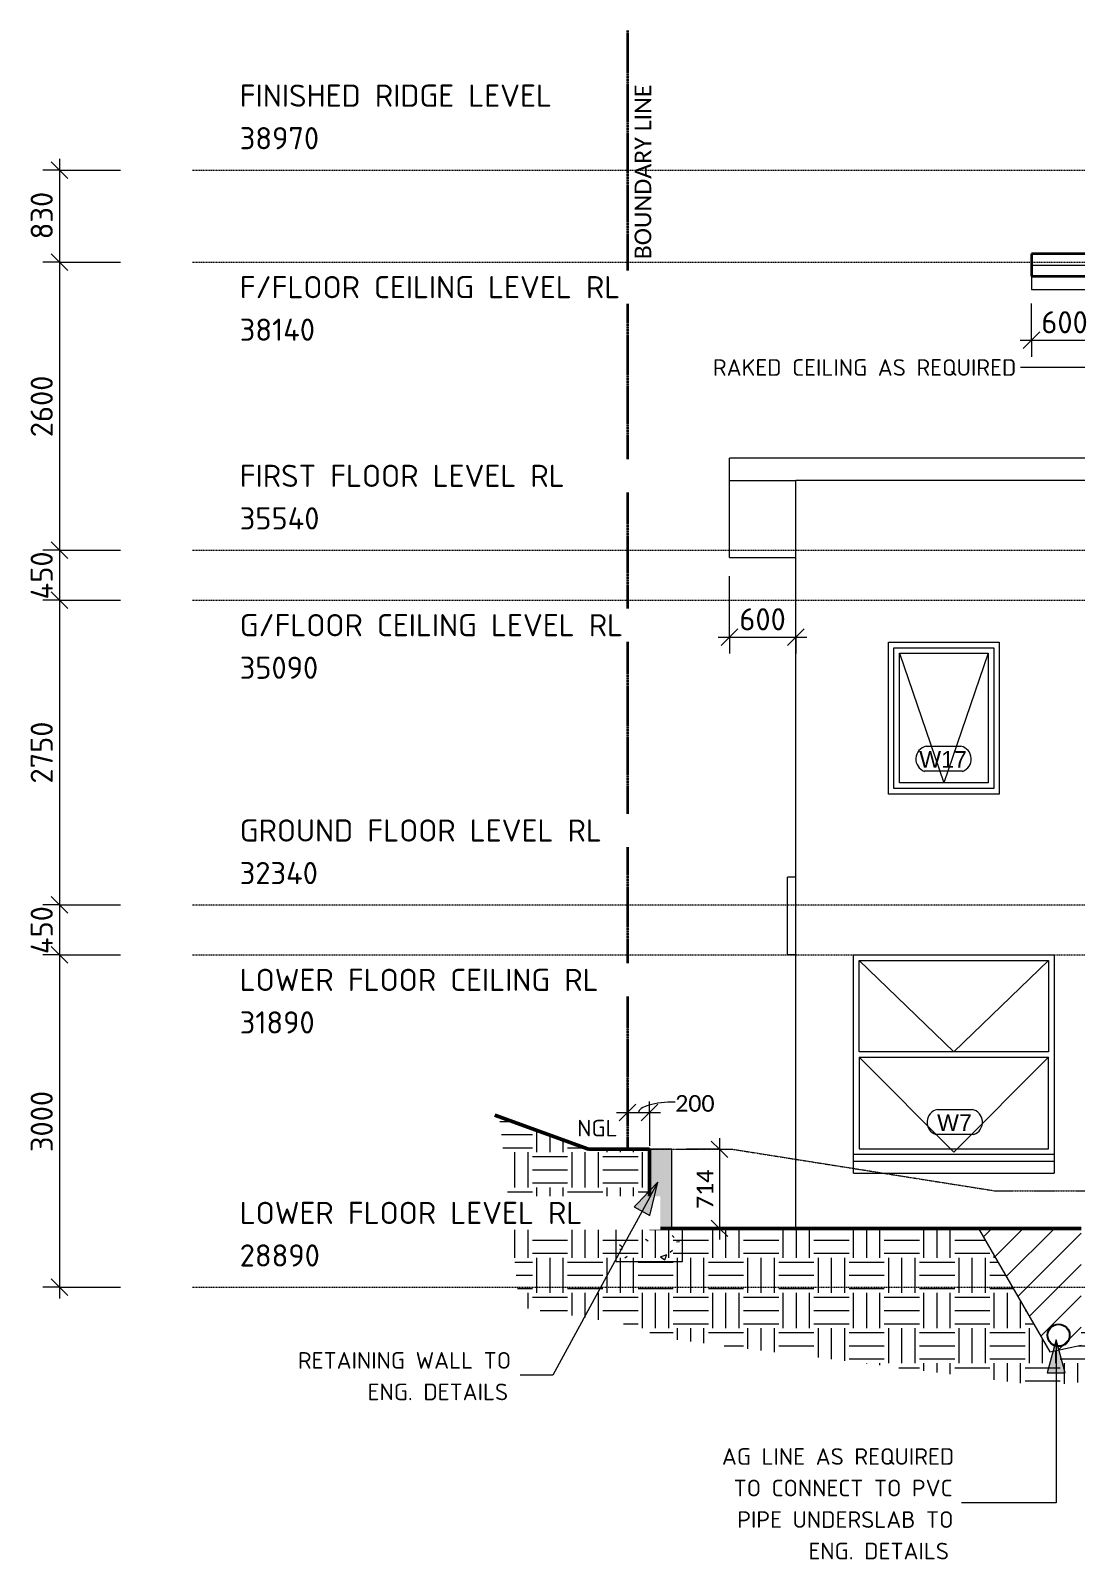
# Model space of a CAD drawing. Header units: millimetres. Extents: x 21069 to 43727, y 26435 to 40228.
# Drawn here: x 21069 to 30498, y 26435 to 40228 of the extents above; entities that cross this region are included whole.
import ezdxf

# ---------------------------------------------------------------- set-up
doc = ezdxf.new("R2010")
doc.units = ezdxf.units.MM
for name, pattern in [('Centre', [30, 12, -6, 6, -6]), ('Dash 2_5mm', [5, 2.5, -2.5]), ('Dash Dot 3_16_', [7.9375, 4.7625, -1.5875, 0, -1.5875])]:
    doc.linetypes.add(name, pattern=pattern)
for name, color, linetype, lineweight in [('A-ANNO-DIMS', 211, 'Continuous', 9), ('A-ANNO-DIMS-100', 211, 'Continuous', 9), ('A-DETL', 90, 'Continuous', 9), ('A-DETL-GENF', 92, 'Continuous', 9), ('A-DETL-MEDM', 33, 'Continuous', 25), ('A-DETL-THIN', 151, 'Continuous', 9), ('A-DETL-WIDE', 214, 'Continuous', 50), ('A-FLOR-LEVL', 51, 'Continuous', 9), ('A-GENM', 13, 'Continuous', 9), ('A-GLAZ', 151, 'Continuous', 9), ('A-GLAZ-IDEN', 152, 'Continuous', 9), ('A-ROOF', 132, 'Continuous', 9), ('A-WALL', 113, 'Continuous', 9), ('G-ANNO-TEXT', 231, 'Continuous', 9)]:
    doc.layers.add(name, color=color, linetype=linetype, lineweight=lineweight)
doc.styles.add('Arial', font='arial.ttf', dxfattribs={"height": 150})
doc.styles.add('Calibri', font='calibri.ttf', dxfattribs={"height": 150})
doc.styles.add('ISOCPEUR', font='ISOCPEUR.ttf', dxfattribs={"height": 200})
doc.styles.add('ISOCPEUR_1', font='ISOCPEUR.ttf', dxfattribs={"height": 150})
doc.dimstyles.new('1_5mm_Calibrii', dxfattribs={"dimscale": 304.8, "dimtxt": 176.602264, "dimasz": 0.492126, "dimexe": 0.328084, "dimexo": 0.0625, "dimgap": 0, "dimtad": 1, "dimdec": 0, "dimzin": 0, "dimdsep": 46, "dimtxsty": 'Calibri', "dimblk1": 'OBLIQUE', "dimblk2": 'OBLIQUE', "dimsah": 1, "dimcen": 0.09, "dimdle": 0.328084, "dimazin": 0, "dimtfac": 1, "dimtdec": 4, "dimtix": 1, "dimtmove": 0, "dimatfit": 3, "dimfxl": 0.984252, "dimfxlon": 1, "dimtvp": 1, "dimtolj": 1, "dimtzin": 0, "dimarcsym": 2})
doc.dimstyles.new('1_5mm_Calibrii_1', dxfattribs={"dimscale": 304.8, "dimtxt": 176.602264, "dimasz": 0.492126, "dimexe": 0.328084, "dimexo": 0.0625, "dimgap": 0, "dimtad": 1, "dimdec": 0, "dimzin": 0, "dimdsep": 46, "dimtxsty": 'Calibri', "dimblk1": 'OBLIQUE', "dimblk2": 'OBLIQUE', "dimsah": 1, "dimcen": 0.09, "dimdle": 0.328084, "dimazin": 0, "dimtfac": 1, "dimtdec": 4, "dimtix": 1, "dimtmove": 1, "dimatfit": 3, "dimfxl": 0.984252, "dimfxlon": 1, "dimtvp": 1, "dimtolj": 1, "dimtzin": 0, "dimarcsym": 2})
doc.dimstyles.new('2_0mm_ISOCPEUR', dxfattribs={"dimscale": 304.8, "dimtxt": 200.550994, "dimasz": 0.492126, "dimexe": 0.492126, "dimexo": 0.0625, "dimgap": 0, "dimtad": 1, "dimdec": 0, "dimzin": 0, "dimdsep": 46, "dimtxsty": 'ISOCPEUR', "dimblk1": 'OBLIQUE', "dimblk2": 'OBLIQUE', "dimsah": 1, "dimcen": 0.09, "dimdle": 0.328084, "dimazin": 0, "dimtfac": 1, "dimtdec": 4, "dimtix": 1, "dimtmove": 0, "dimatfit": 3, "dimfxl": 1.804462, "dimfxlon": 1, "dimtvp": 1, "dimtolj": 1, "dimtzin": 0, "dimarcsym": 2})

# ---------------------------------------------------------------- blocks, each defined once
blk = doc.blocks.new('slim awning centre transom - AA1818-2343414-SECTION B-B')
at = {"layer": 'A-GLAZ'}
for p, q in [((28545, 31840), (30255, 31840)), ((28545, 31015), (28545, 31840)), ((30255, 31840), (30255, 31015)), ((30255, 31015), (28545, 31015)), ((28545, 30965), (28545, 30140)), ((28545, 30965), (30255, 30965)), ((30255, 30140), (30255, 30965)), ((28545, 30140), (30255, 30140))]:
    blk.add_line(p, q, dxfattribs=at)
blk = doc.blocks.new('Wall_Sloped_Sill - Wall_Sloped_Sill-1979025-SECTION B-B')
at = {"layer": 'A-GENM'}
for p, q in [((28495, 30090), (30305, 30090)), ((28495, 30024), (28495, 30048)), ((28495, 29921), (28495, 30024)), ((30305, 30024), (28495, 30024)), ((30305, 30048), (30305, 30024)), ((30305, 30024), (30305, 29921)), ((28495, 29921), (30305, 29921))]:
    blk.add_line(p, q, dxfattribs=at)
blk = doc.blocks.new('F_AA 0606 - 1509_1 PANEL_ - AA1410 SP-2099797-SECTION B-B')
at = {"layer": 'A-GLAZ'}
for p, q in [((28860, 34660), (29760, 34660)), ((28860, 33390), (28860, 34660)), ((29760, 34660), (29760, 33390)), ((28910, 34610), (29710, 34610)), ((28910, 33440), (28910, 34610)), ((28910, 34610), (29310, 33440)), ((29710, 34610), (29310, 33440)), ((29710, 34610), (29710, 33440)), ((29760, 33390), (28860, 33390)), ((29710, 33440), (28910, 33440))]:
    blk.add_line(p, q, dxfattribs=at)
blk = doc.blocks.new('DIMBLOCK1-SECTION B-B')
at = {"layer": 'A-ANNO-DIMS-100'}
for p, q in [((21331, 38970), (21256, 39045)), ((21331, 39070), (21331, 38140)), ((21331, 38970), (21181, 38970)), ((21331, 38970), (21406, 38895)), ((21331, 38970), (21881, 38970)), ((21331, 38140), (21256, 38215)), ((21331, 38140), (21181, 38140)), ((21331, 38140), (21406, 38065)), ((21331, 38140), (21881, 38140))]:
    blk.add_line(p, q, dxfattribs=at)
at = {"layer": 'A-ANNO-DIMS-100', "color": 0, "insert": (21070, 38345), "char_height": 200, "width": 504.03, "attachment_point": 1, "rotation": 90, "line_spacing_factor": 1.135194, "style": 'ISOCPEUR'}
blk.add_mtext('830', dxfattribs=at)
blk = doc.blocks.new('_Oblique')
at = {"color": 0, "linetype": 'ByBlock', "lineweight": -2}
blk.add_line((-0.5, -0.5), (0.5, 0.5), dxfattribs=at)
blk = doc.blocks.new('DIMBLOCK2-SECTION B-B')
at = {"layer": 'A-ANNO-DIMS-100'}
for p, q in [((21331, 38140), (21256, 38215)), ((21331, 38140), (21181, 38140)), ((21331, 38140), (21331, 35540)), ((21331, 38140), (21406, 38065)), ((21331, 38140), (21881, 38140)), ((21331, 35540), (21256, 35615)), ((21331, 35540), (21181, 35540)), ((21331, 35540), (21406, 35465)), ((21331, 35540), (21881, 35540))]:
    blk.add_line(p, q, dxfattribs=at)
at = {"layer": 'A-ANNO-DIMS-100', "color": 0, "insert": (21070, 36560), "char_height": 200, "width": 672.04, "attachment_point": 1, "rotation": 90, "line_spacing_factor": 1.135194, "style": 'ISOCPEUR'}
blk.add_mtext('2600', dxfattribs=at)
blk = doc.blocks.new('DIMBLOCK3-SECTION B-B')
at = {"layer": 'A-ANNO-DIMS-100'}
for p, q in [((21331, 35540), (21256, 35615)), ((21331, 35540), (21181, 35540)), ((21331, 35540), (21331, 35090)), ((21331, 35540), (21406, 35465)), ((21331, 35540), (21881, 35540)), ((21331, 35090), (21181, 35090)), ((21331, 35090), (21256, 35165)), ((21331, 35090), (21406, 35015)), ((21331, 35090), (21881, 35090))]:
    blk.add_line(p, q, dxfattribs=at)
at = {"layer": 'A-ANNO-DIMS-100', "color": 0, "insert": (21070, 35096), "char_height": 200, "width": 526.73, "attachment_point": 1, "rotation": 90, "line_spacing_factor": 1.135194, "style": 'ISOCPEUR'}
blk.add_mtext('450', dxfattribs=at)
blk = doc.blocks.new('DIMBLOCK4-SECTION B-B')
at = {"layer": 'A-ANNO-DIMS-100'}
for p, q in [((21331, 35090), (21181, 35090)), ((21331, 35090), (21256, 35165)), ((21331, 35090), (21331, 32340)), ((21331, 35090), (21406, 35015)), ((21331, 35090), (21881, 35090)), ((21331, 32340), (21256, 32415)), ((21331, 32340), (21181, 32340)), ((21331, 32340), (21406, 32265)), ((21331, 32340), (21881, 32340))]:
    blk.add_line(p, q, dxfattribs=at)
at = {"layer": 'A-ANNO-DIMS-100', "color": 0, "insert": (21070, 33435), "char_height": 200, "width": 672.04, "attachment_point": 1, "rotation": 90, "line_spacing_factor": 1.135194, "style": 'ISOCPEUR'}
blk.add_mtext('2750', dxfattribs=at)
blk = doc.blocks.new('DIMBLOCK5-SECTION B-B')
at = {"layer": 'A-ANNO-DIMS-100'}
for p, q in [((21331, 32340), (21256, 32415)), ((21331, 32340), (21181, 32340)), ((21331, 32340), (21331, 31890)), ((21331, 32340), (21406, 32265)), ((21331, 32340), (21881, 32340)), ((21331, 31890), (21181, 31890)), ((21331, 31890), (21256, 31965)), ((21331, 31890), (21406, 31815)), ((21331, 31890), (21881, 31890))]:
    blk.add_line(p, q, dxfattribs=at)
at = {"layer": 'A-ANNO-DIMS-100', "color": 0, "insert": (21070, 31896), "char_height": 200, "width": 526.73, "attachment_point": 1, "rotation": 90, "line_spacing_factor": 1.135194, "style": 'ISOCPEUR'}
blk.add_mtext('450', dxfattribs=at)
blk = doc.blocks.new('DIMBLOCK6-SECTION B-B')
at = {"layer": 'A-ANNO-DIMS-100'}
for p, q in [((21331, 31890), (21181, 31890)), ((21331, 31890), (21256, 31965)), ((21331, 31890), (21331, 28790)), ((21331, 31890), (21406, 31815)), ((21331, 31890), (21881, 31890)), ((21331, 28890), (21181, 28890)), ((21331, 28890), (21256, 28965)), ((21331, 28890), (21406, 28815)), ((21331, 28890), (21881, 28890))]:
    blk.add_line(p, q, dxfattribs=at)
at = {"layer": 'A-ANNO-DIMS-100', "color": 0, "insert": (21070, 30110), "char_height": 200, "width": 672.04, "attachment_point": 1, "rotation": 90, "line_spacing_factor": 1.135194, "style": 'ISOCPEUR'}
blk.add_mtext('3000', dxfattribs=at)
blk = doc.blocks.new('DIMBLOCK7-SECTION B-B')
at = {"layer": 'A-ANNO-DIMS-100'}
for p, q in [((27375, 34757), (27375, 35307)), ((27975, 34757), (27975, 35307)), ((27375, 34757), (27450, 34832)), ((27975, 34757), (28050, 34832)), ((27275, 34757), (28075, 34757)), ((27375, 34757), (27300, 34682)), ((27375, 34757), (27375, 34607)), ((27975, 34757), (27900, 34682)), ((27975, 34757), (27975, 34607))]:
    blk.add_line(p, q, dxfattribs=at)
at = {"layer": 'A-ANNO-DIMS-100', "color": 0, "insert": (27465, 35017), "char_height": 200, "width": 504.03, "attachment_point": 1, "line_spacing_factor": 1.135194, "style": 'ISOCPEUR'}
blk.add_mtext('600', dxfattribs=at)
blk = doc.blocks.new('DIMBLOCK8-SECTION B-B')
at = {"layer": 'A-ANNO-DIMS-100'}
for p, q in [((30700, 37436), (30700, 37986)), ((30100, 37436), (30100, 37765)), ((30000, 37436), (30800, 37436)), ((30100, 37436), (30025, 37361)), ((30100, 37436), (30175, 37511)), ((30100, 37436), (30100, 37286)), ((30700, 37436), (30625, 37361)), ((30700, 37436), (30775, 37511)), ((30700, 37436), (30700, 37286))]:
    blk.add_line(p, q, dxfattribs=at)
at = {"layer": 'A-ANNO-DIMS-100', "color": 0, "insert": (30190, 37697), "char_height": 200, "width": 504.03, "attachment_point": 1, "line_spacing_factor": 1.135194, "style": 'ISOCPEUR'}
blk.add_mtext('600', dxfattribs=at)
blk = doc.blocks.new('DIMBLOCK11-SECTION B-B')
at = {"layer": 'A-ANNO-DIMS-100'}
for p, q in [((27287, 30135), (27212, 30210)), ((27287, 30235), (27287, 29322)), ((27287, 30135), (26987, 30135)), ((27287, 30135), (27362, 30060)), ((27287, 30135), (27387, 30135)), ((27287, 29422), (27187, 29422)), ((27287, 29422), (27212, 29497)), ((27287, 29422), (27362, 29347)), ((27287, 29422), (27587, 29422))]:
    blk.add_line(p, q, dxfattribs=at)
at = {"layer": 'A-ANNO-DIMS-100', "color": 0, "insert": (27079, 29596), "char_height": 150, "width": 437.74, "attachment_point": 1, "rotation": 90, "line_spacing_factor": 1.158048, "style": 'Calibri'}
blk.add_mtext('714', dxfattribs=at)
blk = doc.blocks.new('DIMBLOCK12-SECTION B-B')
at = {"layer": 'A-ANNO-DIMS-100'}
for p, q in [((26455, 30467), (26455, 30767)), ((26455, 30467), (26530, 30542)), ((26655, 30467), (26655, 30567)), ((26655, 30467), (26730, 30542)), ((26355, 30467), (26755, 30467)), ((26455, 30467), (26380, 30392)), ((26455, 30467), (26455, 30367)), ((26655, 30467), (26580, 30392)), ((26655, 30467), (26655, 30167))]:
    blk.add_line(p, q, dxfattribs=at)
blk.add_ellipse((26886, 30467), major_axis=(331, 0), ratio=0.284448, start_param=1.570796, end_param=3.141593, dxfattribs=at)
at = {"layer": 'A-ANNO-DIMS-100', "color": 0, "insert": (26886, 30624), "char_height": 150, "width": 437.74, "attachment_point": 1, "line_spacing_factor": 1.158048, "style": 'Calibri'}
blk.add_mtext('200', dxfattribs=at)
blk = doc.blocks.new('Window Tag ELEVATION - Window Tag_Elevation-2303104-SECTION B-B')
at = {"layer": 'A-GLAZ-IDEN'}
for p, q in [((29252, 30495), (29566, 30495)), ((29579, 30269), (29238, 30269))]:
    blk.add_line(p, q, dxfattribs=at)
for centre, start, end in [((29277, 30380), 102.445, 250.7813), ((29541, 30380), 289.2187, 77.555)]:
    blk.add_arc(centre, 118, start, end, dxfattribs=at)

msp = doc.modelspace()

# ---------------------------------------------------------------- hatches: boundary and pattern name
at = {"layer": 'A-DETL-GENF'}
h = msp.add_hatch(dxfattribs=at)
h.set_pattern_fill('FP_10', color=8, style=0, pattern_type=2)
h.set_pattern_definition([(0, (33535.3, 19353.85), (317.5, 317.5), [317.5, -317.5]), (0, (33535.3, 19472.9), (317.5, 317.5), [317.5, -317.5]), (0, (33535.3, 19591.97), (317.5, 317.5), [317.5, -317.5]), (90, (33575, 19631.66), (-317.5, 317.5), [317.5, -317.5]), (90, (33694.06, 19631.66), (-317.5, 317.5), [317.5, -317.5]), (90, (33813.12, 19631.66), (-317.5, 317.5), [317.5, -317.5])])
h.paths.add_polyline_path([(39464.4, 27596.5), (40369.7, 27856.1), (41642.8, 27654.4), (41885.7, 29187.8), (41885.7, 29847), (41330.4, 29834.6), (41330.4, 27930), (40880.4, 27930), (40880.4, 28590), (39580.4, 28590), (39580.4, 28390), (39130.4, 28390), (39130.4, 28590), (30550.4, 28590), (30550.4, 28368.2), (30265.2, 28308.5), (29622.4, 29421.8), (26655.4, 29421.8), (26655.4, 30135.5), (26104.3, 30135.5), (25300.5, 30428), (25481, 28710.2), (26455.4, 28555.9), (26804.4, 28428.9), (30217.7, 27999.5), (30661.9, 28046.1), (31891.3, 27598.7), (34910.6, 27914.9), (38666.4, 27652.3)])
msp.add_hatch(color=31, dxfattribs=at).paths.add_polyline_path([(26655.4, 30135.5), (26655.4, 29421.8), (26855.4, 29421.8), (26855.4, 30135.5)])
h = msp.add_hatch(dxfattribs=at)
h.set_pattern_fill('FP_5', style=0, pattern_type=2)
h.set_pattern_definition([(50, (33535.3, 19353.85), (582.99, -51.005), [60.96, -670.56]), (355, (33535.3, 19353.85), (-112.777, 611.382), [48.768, -536.448]), (100.451, (33583.9, 19349.6), (470.216, 560.373), [51.808, -569.888]), (46.184, (33535.3, 19516.4), (867.453, -134.537), [91.44, -1005.84]), (96.636, (33607.6, 19505.2), (759.69, 791.77), [77.71, -854.83]), (351.184, (33535.3, 19516.4), (759.696, 791.76), [73.15, -804.67]), (21, (33616.6, 19475.77), (485.166, -327.249), [60.96, -670.56]), (326, (33616.6, 19475.77), (197.767, 589.402), [48.768, -536.448]), (71.451, (33657, 19448.5), (682.934, 262.148), [51.808, -569.888]), (37.5, (33535.31, 19353.85), (9.883, 270.576), [26.822, -503.123, 26.822, -517.754, -538.48]), (37.5, (33535.31, 19353.85), (9.883, 270.576), [-1074.522, 26.822, -511.658]), (7.5, (33535.3, 19353.85), (213.8225, 320.578), [26.822, -283.667, 26.822, -490.931, -205.232]), (7.5, (33535.3, 19353.85), (213.8225, 320.578), [-828.243, 26.822, -178.41]), (327.5, (33354.06, 19353.85), (433.891, -18.3325), [26.822, -176.378, 26.822, -607.162, -841.248]), (327.5, (33354.06, 19353.85), (433.891, -18.3325), [-837.184, 26.822, -814.426]), (317.5, (33272.78, 19353.85), (474.014, 81.365), [26.822, -237.338, 26.822, -394.208, -597.408]), (317.5, (33272.78, 19353.85), (474.014, 81.365), [-685.19, 26.822, -570.586])])
h.paths.add_polyline_path([(26950.6, 29121.8), (26950.6, 29421.8), (26350.6, 29421.8), (26350.6, 29121.8), (26862.5, 29121.8)])
h = msp.add_hatch(dxfattribs=at)
h.set_pattern_fill('FP_11', style=0, pattern_type=2)
h.set_pattern_definition([(45, (33535.31, 19353.85), (-141.4214, 141.4214), [])])
h.paths.add_polyline_path([(30265.2, 28308.5), (30550.4, 28368.2), (30550.4, 29421.8), (29622.4, 29421.8), (30071.1, 28644.8)])
at = {"layer": 'G-ANNO-TEXT'}
msp.add_hatch(color=7, dxfattribs=at).paths.add_polyline_path([(30323.4, 28417.6), (30243.1, 28117.6), (30403.8, 28117.6)])

# ---------------------------------------------------------------- linework, layer by layer
at = {"layer": 'A-DETL', "color": 5, "linetype": 'Dash Dot 3_16_', "lineweight": 35}
msp.add_line((26455.4, 40228.5), (26455.4, 30135.5), dxfattribs=at)
at = {"layer": 'A-DETL', "linetype": 'Dash 2_5mm'}
for p, q in [((26455.4, 30135.5), (27404.3, 30135.5)), ((27404.3, 30135.5), (29774.8, 29760)), ((29774.8, 29760), (34185.4, 29760))]:
    msp.add_line(p, q, dxfattribs=at)
at = {"layer": 'A-DETL'}
for p, q in [((26950.6, 29421.8), (26350.6, 29421.8)), ((26350.6, 29421.8), (26350.6, 29121.8)), ((26950.6, 29121.8), (26950.6, 29421.8)), ((26350.6, 29121.8), (26950.6, 29121.8))]:
    msp.add_line(p, q, dxfattribs=at)
at = {"layer": 'A-DETL-MEDM'}
msp.add_circle((30345.3, 28457.7), 100, dxfattribs=at)
at = {"layer": 'A-DETL-THIN'}
for p, q in [((28545.4, 31840), (29400.4, 31015)), ((29400.4, 31015), (30255.4, 31840)), ((29400.4, 30110), (28545.4, 30965)), ((30255.4, 30965), (29400.4, 30110)), ((26655.4, 30135.5), (26655.4, 29421.8)), ((26855.4, 30135.5), (26655.4, 30135.5)), ((26855.4, 29421.8), (26855.4, 30135.5)), ((29622.4, 29421.8), (26655.4, 29421.8)), ((26655.4, 29421.8), (26855.4, 29421.8)), ((29622.4, 29421.8), (30265.2, 28308.5)), ((30265.2, 28308.5), (30550.4, 28368.2))]:
    msp.add_line(p, q, dxfattribs=at)
at = {"layer": 'A-DETL-WIDE'}
for p, q in [((25258.6, 30443.3), (26104.3, 30135.5)), ((26104.3, 30135.5), (26655.4, 30135.5)), ((26655.4, 29421.8), (26655.4, 30135.5)), ((29743.2, 29421.8), (26655.4, 29421.8)), ((30550.4, 29421.8), (29622.4, 29421.8))]:
    msp.add_line(p, q, dxfattribs=at)
at = {"layer": 'A-FLOR-LEVL', "linetype": 'Centre'}
for p, q in [((22531.9, 38970), (43009, 38970)), ((22531.9, 38140), (43009, 38140)), ((22531.9, 35540), (43009, 35540)), ((22531.9, 35090), (43009, 35090)), ((22531.9, 32340), (43009, 32340)), ((22531.9, 31890), (43009, 31890)), ((22531.9, 28890), (43009, 28890))]:
    msp.add_line(p, q, dxfattribs=at)
at = {"layer": 'A-ROOF', "lineweight": 35}
for p, q in [((39560.4, 38213.3), (30100.4, 38213.3)), ((30100.4, 38213.3), (30100.4, 38011.5)), ((30100.4, 38011.5), (30700.4, 38011.5))]:
    msp.add_line(p, q, dxfattribs=at)
at = {"layer": 'A-ROOF'}
for p, q in [((30100.4, 38212.2), (39560.4, 38212.2)), ((30100.4, 38111.9), (39560.4, 38111.9)), ((30100.4, 38011.5), (30100.4, 37891.5)), ((30100.4, 37891.5), (30700.4, 37891.5)), ((27375.4, 35473.9), (27375.4, 36371.2)), ((30700.4, 36371.2), (27375.4, 36371.2)), ((27375.4, 36169.4), (27975.4, 36169.4)), ((27375.4, 35473.9), (27975.4, 35473.9))]:
    msp.add_line(p, q, dxfattribs=at)
at = {"layer": 'A-WALL'}
for p, q in [((27975.4, 29421.8), (27975.4, 36169.4)), ((30700.4, 36169.4), (27975.4, 36169.4)), ((28810.4, 33340), (28810.4, 34710)), ((28810.4, 34710), (29810.4, 34710)), ((29810.4, 34710), (29810.4, 33340)), ((29810.4, 33340), (28810.4, 33340)), ((27900.4, 31890), (27900.4, 32590)), ((27975.4, 32590), (27900.4, 32590)), ((27975.4, 31890), (27900.4, 31890)), ((28495.4, 30047.8), (28495.4, 31890)), ((28495.4, 31890), (30305.4, 31890)), ((30305.4, 31890), (30305.4, 30047.8)), ((28495.4, 30090), (30305.4, 30090))]:
    msp.add_line(p, q, dxfattribs=at)
at = {"layer": 'G-ANNO-TEXT', "color": 7}
for p, q in [((31334.4, 37188.8), (30002.6, 37188.8)), ((30323.4, 28417.6), (30243.1, 28117.6)), ((30403.8, 28117.6), (30323.4, 28417.6)), ((30323.4, 28417.6), (30323.4, 26944.4)), ((25781.1, 28096), (25486.6, 28096)), ((30243.1, 28117.6), (30403.8, 28117.6)), ((30323.4, 26944.4), (29469.3, 26944.4))]:
    msp.add_line(p, q, dxfattribs=at)

# ---------------------------------------------------------------- block references
at = {"layer": 'A-GENM'}
msp.add_blockref('Wall_Sloped_Sill - Wall_Sloped_Sill-1979025-SECTION B-B', (0, 0), dxfattribs=at)
at = {"layer": 'A-GLAZ'}
for name in ['F_AA 0606 - 1509_1 PANEL_ - AA1410 SP-2099797-SECTION B-B', 'slim awning centre transom - AA1818-2343414-SECTION B-B']:
    msp.add_blockref(name, (0, 0), dxfattribs=at)
at = {"layer": 'A-GLAZ-IDEN'}
for p in [(-101.5, 3276.6), (0, 0)]:
    msp.add_blockref('Window Tag ELEVATION - Window Tag_Elevation-2303104-SECTION B-B', p, dxfattribs=at)

# ---------------------------------------------------------------- texts
at = {"layer": 'A-FLOR-LEVL', "char_height": 200, "attachment_point": 1, "style": 'ISOCPEUR', "bg_fill": 3, "box_fill_scale": 1.25, "bg_fill_color": 9, "bg_fill_true_color": 13158600, "bg_fill_transparency": 0}
for s, insert, width in [('38970', (22956.7, 39357.4), 881.856), ('38140', (22956.7, 37629.8), 849.789), ('35540', (22956.7, 35927.4), 905.907), ('35090', (22956.7, 34579.8), 881.856), ('32340', (22956.7, 32727.4), 905.907), ('31890', (22956.7, 31379.8), 825.738), ('28890', (22956.7, 29277.4), 881.856)]:
    msp.add_mtext(s, dxfattribs=dict(at, insert=insert, width=width))
at = {"layer": 'A-GLAZ-IDEN', "char_height": 150, "attachment_point": 1, "style": 'Arial'}
for s, insert, width in [('W17', (29087.6, 33728.3), 545.147), ('W7', (29249.1, 30451.7), 400.844)]:
    msp.add_mtext(s, dxfattribs=dict(at, insert=insert, width=width))
at = {"layer": 'G-ANNO-TEXT', "color": 5, "insert": (26519.8, 38164.8), "char_height": 150, "width": 2004.219, "attachment_point": 1, "rotation": 90, "style": 'Calibri'}
msp.add_mtext('BOUNDARY LINE', dxfattribs=at)
at = {"layer": 'G-ANNO-TEXT', "color": 7, "char_height": 150, "attachment_point": 1, "style": 'ISOCPEUR_1'}
for s, insert, width in [('RAKED CEILING AS REQUIRED', (27226.6, 37263.8), 3182.699), ('NGL ', (26001.4, 30400.9), 416.877), ('RETAINING WALL TO ', (23481.5, 28305.6), 2252.742), ('ENG. DETAILS ', (24109.9, 28021.2), 1491.139), ('AG LINE AS REQUIRED', (27307.5, 27438.5), 2437.13), ('TO CONNECT TO PVC ', (27413.3, 27154.1), 2308.86), ('PIPE UNDERSLAB TO ', (27446.4, 26869.7), 2268.776), ('ENG. DETAILS ', (28088, 26585.3), 1491.139)]:
    msp.add_mtext(s, dxfattribs=dict(at, insert=insert, width=width))

# ---------------------------------------------------------------- dimensions: what is measured, and where the dimension line sits
at = {"layer": 'A-ANNO-DIMS'}
for base, p1, p2, dimstyle, override, picture, middle in [((21330.5, 38140), (21880.5, 38970), (21880.5, 38140), '2_0mm_ISOCPEUR', {"dimpost": '<>', "dimfxl": 829.983894}, 'DIMBLOCK1-SECTION B-B', (21230.5, 38555)), ((21330.5, 35540), (21880.5, 38140), (21880.5, 35540), '2_0mm_ISOCPEUR', {"dimpost": '<>', "dimfxl": 2600}, 'DIMBLOCK2-SECTION B-B', (21230.5, 36840)), ((21330.5, 35090), (21880.5, 35540), (21880.5, 35090), '2_0mm_ISOCPEUR', {"dimpost": '<>', "dimfxl": 450}, 'DIMBLOCK3-SECTION B-B', (21230.5, 35315)), ((21330.5, 32340), (21880.5, 35090), (21880.5, 32340), '2_0mm_ISOCPEUR', {"dimpost": '<>', "dimfxl": 2750}, 'DIMBLOCK4-SECTION B-B', (21230.5, 33715)), ((21330.5, 31890), (21880.5, 32340), (21880.5, 31890), '2_0mm_ISOCPEUR', {"dimpost": '<>', "dimfxl": 450}, 'DIMBLOCK5-SECTION B-B', (21230.5, 32115)), ((21330.5, 28890), (21880.5, 31890), (21880.5, 28890), '2_0mm_ISOCPEUR', {"dimpost": '<>', "dimfxl": 3000}, 'DIMBLOCK6-SECTION B-B', (21230.5, 30390)), ((27286.6, 29421.8), (26986.6, 30135.5), (27586.6, 29421.8), '1_5mm_Calibrii', {"dimpost": '<>', "dimfxl": 932.351535}, 'DIMBLOCK11-SECTION B-B', (27211, 29778.6))]:
    dim = msp.add_linear_dim(base=base, p1=p1, p2=p2, angle=90, dimstyle=dimstyle, override=override, dxfattribs=at)
    dim.commit()
    dim.dimension.update_dxf_attribs({"geometry": picture, "text_midpoint": middle})
for base, p1, p2, override, picture, middle in [((30700.4, 37436.2), (30100.4, 37765.3), (30700.4, 37986.2), {"dimpost": '<>', "dimfxl": 639.367264}, 'DIMBLOCK8-SECTION B-B', (30400.4, 37536.2)), ((27975.4, 34756.6), (27375.4, 35306.6), (27975.4, 35306.6), {"dimpost": '<>', "dimfxl": 600}, 'DIMBLOCK7-SECTION B-B', (27675.4, 34856.6))]:
    dim = msp.add_linear_dim(base=base, p1=p1, p2=p2, dimstyle='2_0mm_ISOCPEUR', override=override, dxfattribs=at)
    dim.commit()
    dim.dimension.update_dxf_attribs({"geometry": picture, "text_midpoint": middle})
dim = msp.add_linear_dim(base=(26655.4, 30466.8), p1=(26455.4, 30766.8), p2=(26655.4, 30166.8), dimstyle='1_5mm_Calibrii_1', override={"dimpost": '<>', "dimfxl": 632.455532}, dxfattribs=at)
dim.commit()
dim.dimension.update_dxf_attribs({"geometry": 'DIMBLOCK12-SECTION B-B', "text_midpoint": (27105, 30524), "dimtype": 160})

# ---------------------------------------------------------------- next in the draw order: texts
at = {"layer": 'A-FLOR-LEVL', "char_height": 200, "attachment_point": 1, "style": 'ISOCPEUR', "bg_fill": 3, "box_fill_scale": 1.25, "bg_fill_color": 9, "bg_fill_true_color": 13158600, "bg_fill_transparency": 0}
for s, insert, width in [('FINISHED RIDGE LEVEL', (22956.7, 39741.4), 3383.121), ('F/FLOOR CEILING LEVEL RL', (22956.7, 38013.8), 4144.724), ('FIRST FLOOR LEVEL RL', (22956.7, 36311.4), 3567.509), ('G/FLOOR CEILING LEVEL RL', (22956.7, 34963.8), 4168.775), ('GROUND FLOOR LEVEL RL', (22956.7, 33111.4), 3920.252), ('LOWER FLOOR CEILING RL', (22956.7, 31763.8), 3888.184), ('LOWER FLOOR LEVEL RL', (22956.7, 29661.4), 3743.881)]:
    msp.add_mtext(s, dxfattribs=dict(at, insert=insert, width=width))

# ---------------------------------------------------------------- next in the draw order: hatches: boundary and pattern name
at = {"layer": 'G-ANNO-TEXT'}
msp.add_hatch(color=7, dxfattribs=at).paths.add_polyline_path([(26729.8, 29839.8), (26515.8, 29614.7), (26657, 29537.9)])

# ---------------------------------------------------------------- next in the draw order: linework, layer by layer
at = {"layer": 'G-ANNO-TEXT', "color": 7}
for p, q in [((26729.8, 29839.8), (25781.1, 28096)), ((26729.8, 29839.8), (26515.8, 29614.7)), ((26657, 29537.9), (26729.8, 29839.8)), ((26515.8, 29614.7), (26657, 29537.9))]:
    msp.add_line(p, q, dxfattribs=at)

doc.saveas('drawing.dxf')
